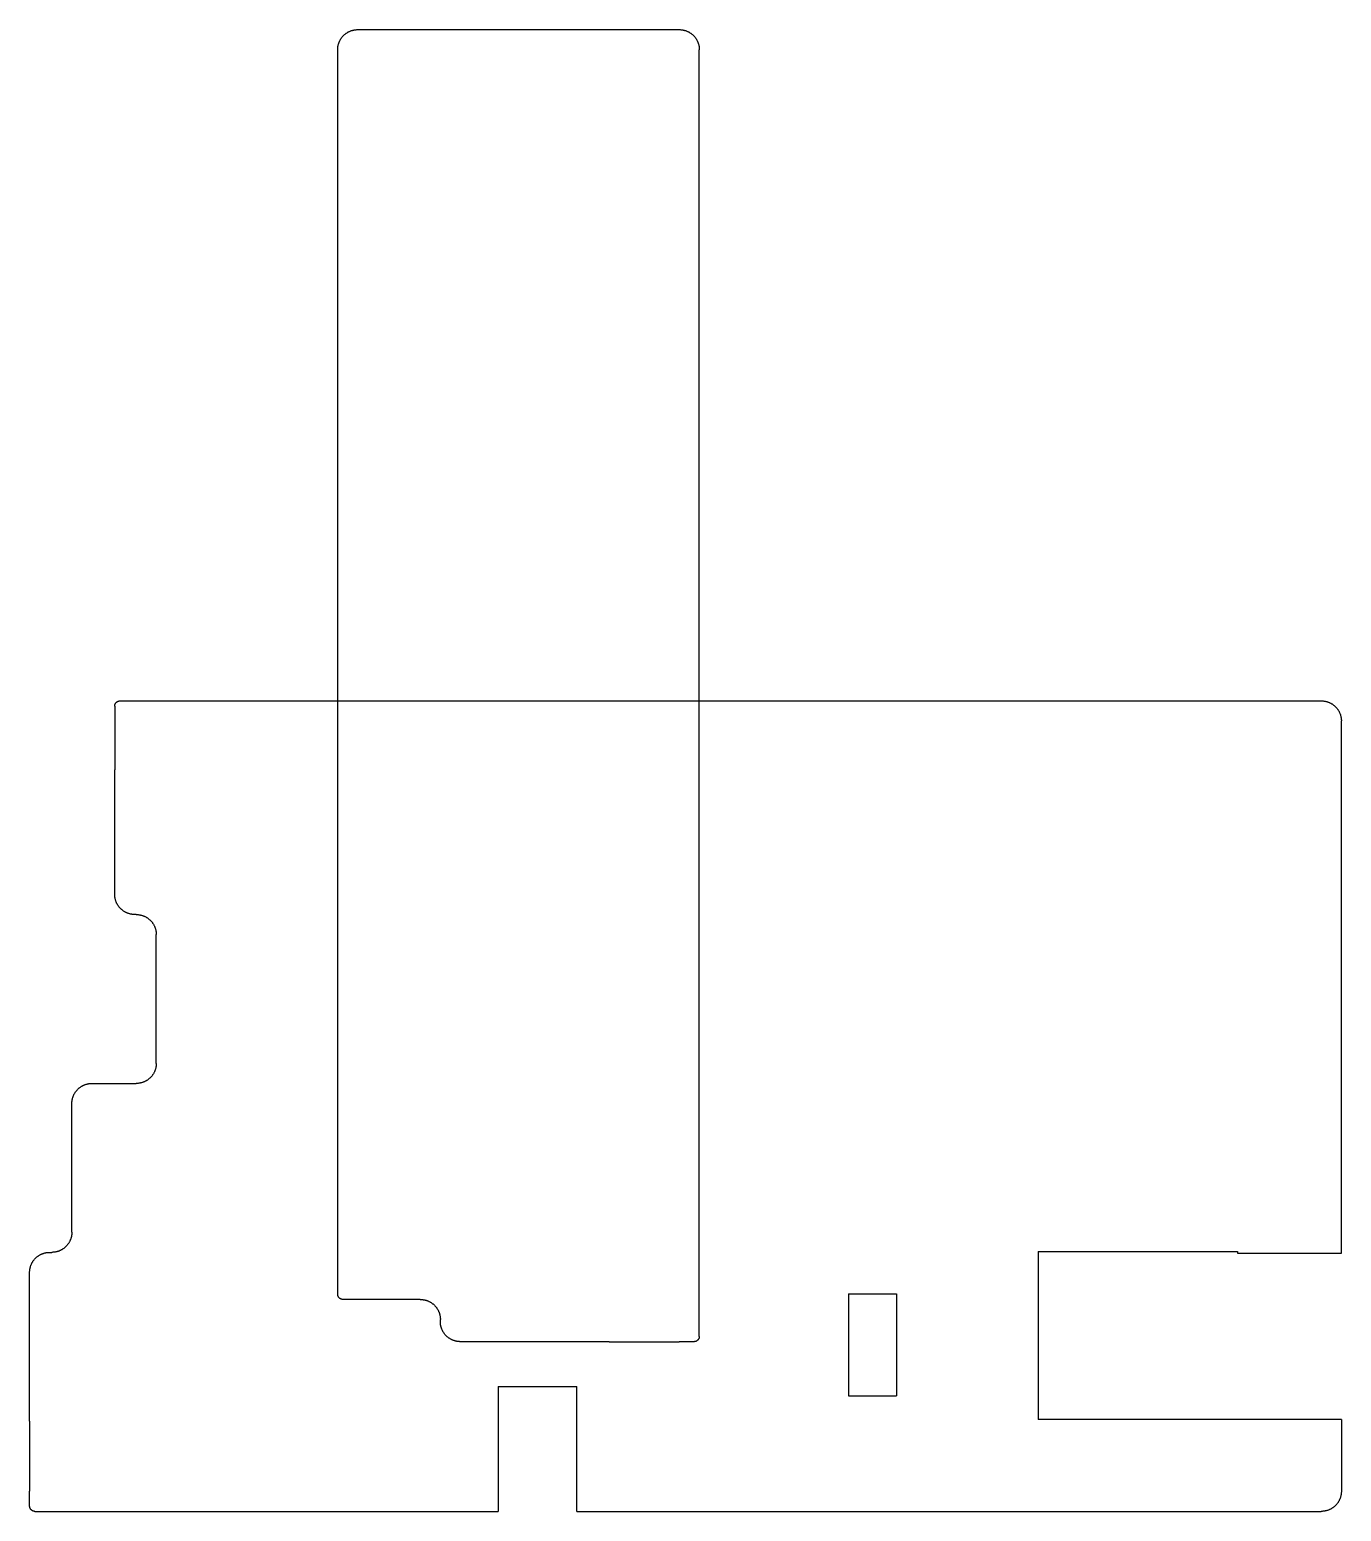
# Model space of a CAD drawing. Extents: x 16336 to 140321, y 18234 to 84023.
# Drawn here: x 82066 to 140321, y 18234 to 84023 of the extents above; entities that cross this region are included whole.
import ezdxf

# ---------------------------------------------------------------- set-up
doc = ezdxf.new("R2010")
doc.units = 0

msp = doc.modelspace()

# ---------------------------------------------------------------- linework, layer by layer
at = {"layer": 'Layer 1'}
for p, q in [((95841.9524, 83533.202177), (95851.947808, 83552.492507)), ((95851.947808, 83552.492507), (95862.417095, 83571.543819)), ((95862.417095, 83571.543819), (95873.356482, 83590.346992)), ((95873.356482, 83590.346992), (95884.762193, 83608.892909)), ((95884.762193, 83608.892909), (95896.630452, 83627.17245)), ((95896.630452, 83627.17245), (95908.95748, 83645.176498)), ((95908.95748, 83645.176498), (95921.739502, 83662.895933)), ((95921.739502, 83662.895933), (95934.972739, 83680.321636)), ((95934.972739, 83680.321636), (95948.653415, 83697.44449)), ((95948.653415, 83697.44449), (95962.777752, 83714.255376)), ((95962.777752, 83714.255376), (95977.341975, 83730.745174)), ((95977.341975, 83730.745174), (95992.342304, 83746.904767)), ((95992.342304, 83746.904767), (96007.774965, 83762.725035)), ((96007.774965, 83762.725035), (96023.595233, 83778.157696)), ((96023.595233, 83778.157696), (96039.754826, 83793.158025)), ((96039.754826, 83793.158025), (96056.244624, 83807.722248)), ((96056.244624, 83807.722248), (96073.05551, 83821.846585)), ((96073.05551, 83821.846585), (96090.178364, 83835.527261)), ((96090.178364, 83835.527261), (96107.604067, 83848.760498)), ((96107.604067, 83848.760498), (96125.323502, 83861.54252)), ((96125.323502, 83861.54252), (96143.32755, 83873.869548)), ((96143.32755, 83873.869548), (96161.607091, 83885.737807)), ((96161.607091, 83885.737807), (96180.153008, 83897.143518)), ((96180.153008, 83897.143518), (96198.956181, 83908.082905)), ((96198.956181, 83908.082905), (96218.007493, 83918.552192)), ((96218.007493, 83918.552192), (96237.297823, 83928.5476)), ((96237.297823, 83928.5476), (96256.818055, 83938.065352)), ((96256.818055, 83938.065352), (96276.559068, 83947.101673)), ((96276.559068, 83947.101673), (96296.511745, 83955.652784)), ((96296.511745, 83955.652784), (96316.666967, 83963.714909)), ((96316.666967, 83963.714909), (96337.015615, 83971.28427)), ((96337.015615, 83971.28427), (96357.548571, 83978.35709)), ((96357.548571, 83978.35709), (96378.256715, 83984.929593)), ((96378.256715, 83984.929593), (96399.13093, 83990.998001)), ((96399.13093, 83990.998001), (96420.162096, 83996.558537)), ((96420.162096, 83996.558537), (96441.341095, 84001.607425)), ((96441.341095, 84001.607425), (96462.658809, 84006.140887)), ((96462.658809, 84006.140887), (96484.106119, 84010.155145)), ((96484.106119, 84010.155145), (96505.673905, 84013.646424)), ((96505.673905, 84013.646424), (96527.35305, 84016.610946)), ((96527.35305, 84016.610946), (96549.134435, 84019.044933)), ((96549.134435, 84019.044933), (96571.008941, 84020.944609)), ((96571.008941, 84020.944609), (96592.96745, 84022.306197)), ((96592.96745, 84022.306197), (96615.000842, 84023.12592)), ((96615.000842, 84023.12592), (96637.1, 84023.4)), ((96637.1, 84023.4), (110917.1, 84023.4)), ((110917, 84023.4), (110939.099158, 84023.12592)), ((110939.099158, 84023.12592), (110961.13255, 84022.306197)), ((110961.13255, 84022.306197), (110983.091059, 84020.944609)), ((110983.091059, 84020.944609), (111004.965565, 84019.044933)), ((111004.965565, 84019.044933), (111026.74695, 84016.610946)), ((111026.74695, 84016.610946), (111048.426095, 84013.646424)), ((111048.426095, 84013.646424), (111069.993881, 84010.155145)), ((111069.993881, 84010.155145), (111091.441191, 84006.140887)), ((111091.441191, 84006.140887), (111112.758905, 84001.607425)), ((111112.758905, 84001.607425), (111133.937904, 83996.558537)), ((111133.937904, 83996.558537), (111154.96907, 83990.998001)), ((111154.96907, 83990.998001), (111175.843285, 83984.929593)), ((111175.843285, 83984.929593), (111196.551429, 83978.35709)), ((111196.551429, 83978.35709), (111217.084385, 83971.28427)), ((111217.084385, 83971.28427), (111237.433033, 83963.714909)), ((111237.433033, 83963.714909), (111257.588255, 83955.652784)), ((111257.588255, 83955.652784), (111277.540932, 83947.101673)), ((111277.540932, 83947.101673), (111297.281945, 83938.065352)), ((111297.281945, 83938.065352), (111316.802177, 83928.5476)), ((111316.802177, 83928.5476), (111336.092507, 83918.552192)), ((111336.092507, 83918.552192), (111355.143819, 83908.082905)), ((111355.143819, 83908.082905), (111373.946992, 83897.143518)), ((111373.946992, 83897.143518), (111392.492909, 83885.737807)), ((111392.492909, 83885.737807), (111410.77245, 83873.869548)), ((111410.77245, 83873.869548), (111428.776498, 83861.54252)), ((111428.776498, 83861.54252), (111446.495933, 83848.760498)), ((111446.495933, 83848.760498), (111463.921636, 83835.527261)), ((111463.921636, 83835.527261), (111481.04449, 83821.846585)), ((111481.04449, 83821.846585), (111497.855376, 83807.722248)), ((111497.855376, 83807.722248), (111514.345174, 83793.158025)), ((111514.345174, 83793.158025), (111530.504767, 83778.157696)), ((111530.504767, 83778.157696), (111546.325035, 83762.725035)), ((111546.325035, 83762.725035), (111561.757696, 83746.904767)), ((111561.757696, 83746.904767), (111576.758025, 83730.745174)), ((111576.758025, 83730.745174), (111591.322248, 83714.255376)), ((111591.322248, 83714.255376), (111605.446585, 83697.44449)), ((111605.446585, 83697.44449), (111619.127261, 83680.321636)), ((111619.127261, 83680.321636), (111632.360498, 83662.895933)), ((111632.360498, 83662.895933), (111645.14252, 83645.176498)), ((111645.14252, 83645.176498), (111657.469548, 83627.17245)), ((111657.469548, 83627.17245), (111669.337807, 83608.892909)), ((111669.337807, 83608.892909), (111680.743518, 83590.346992)), ((111680.743518, 83590.346992), (111691.682905, 83571.543819)), ((111691.682905, 83571.543819), (111702.152192, 83552.492507)), ((111702.152192, 83552.492507), (111712.1476, 83533.202177)), ((95747.1, 83133.4), (95747.37408, 83155.499158)), ((95747.1, 27878.4), (95747.1, 83133.4)), ((95747.37408, 83155.499158), (95748.193803, 83177.53255)), ((95748.193803, 83177.53255), (95749.555391, 83199.491059)), ((95749.555391, 83199.491059), (95751.455067, 83221.365565)), ((95751.455067, 83221.365565), (95753.889054, 83243.14695)), ((95753.889054, 83243.14695), (95756.853576, 83264.826095)), ((95756.853576, 83264.826095), (95760.344855, 83286.393881)), ((95760.344855, 83286.393881), (95764.359113, 83307.841191)), ((95764.359113, 83307.841191), (95768.892575, 83329.158905)), ((95768.892575, 83329.158905), (95773.941463, 83350.337904)), ((95773.941463, 83350.337904), (95779.501999, 83371.36907)), ((95779.501999, 83371.36907), (95785.570407, 83392.243285)), ((95785.570407, 83392.243285), (95792.14291, 83412.951429)), ((95792.14291, 83412.951429), (95799.21573, 83433.484385)), ((95799.21573, 83433.484385), (95806.785091, 83453.833033)), ((95806.785091, 83453.833033), (95814.847216, 83473.988255)), ((95814.847216, 83473.988255), (95823.398327, 83493.940932)), ((95823.398327, 83493.940932), (95832.434648, 83513.681945)), ((95832.434648, 83513.681945), (95841.9524, 83533.202177)), ((111712.1476, 83533.202177), (111721.665352, 83513.681945)), ((111721.665352, 83513.681945), (111730.701673, 83493.940932)), ((111730.701673, 83493.940932), (111739.252784, 83473.988255)), ((111739.252784, 83473.988255), (111747.314909, 83453.833033)), ((111747.314909, 83453.833033), (111754.88427, 83433.484385)), ((111754.88427, 83433.484385), (111761.95709, 83412.951429)), ((111761.95709, 83412.951429), (111768.529593, 83392.243285)), ((111768.529593, 83392.243285), (111774.598001, 83371.36907)), ((111774.598001, 83371.36907), (111780.158537, 83350.337904)), ((111780.158537, 83350.337904), (111785.207425, 83329.158905)), ((111785.207425, 83329.158905), (111789.740887, 83307.841191)), ((111789.740887, 83307.841191), (111793.755145, 83286.393881)), ((111793.755145, 83286.393881), (111797.246424, 83264.826095)), ((111797.246424, 83264.826095), (111800.210946, 83243.14695)), ((111800.210946, 83243.14695), (111802.644933, 83221.365565)), ((111802.644933, 83221.365565), (111804.544609, 83199.491059)), ((111804.544609, 83199.491059), (111805.906197, 83177.53255)), ((111805.906197, 83177.53255), (111806.72592, 83155.499158)), ((111806.72592, 83155.499158), (111807, 83133.4)), ((111807, 26003.4), (111807, 83133.4)), ((85846.2, 53984.4), (85846.488813, 53996.052977)), ((85846.2, 53984.4), (85846.2, 51159.4)), ((85846.488813, 53996.052977), (85847.349933, 54007.626863)), ((85847.349933, 54007.626863), (85848.775382, 54019.102396)), ((85848.775382, 54019.102396), (85850.757182, 54030.460314)), ((85850.757182, 54030.460314), (85853.287352, 54041.681357)), ((85853.287352, 54041.681357), (85856.357916, 54052.746261)), ((85856.357916, 54052.746261), (85859.960895, 54063.635765)), ((85859.960895, 54063.635765), (85864.08831, 54074.330607)), ((85864.08831, 54074.330607), (85868.732182, 54084.811525)), ((85868.732182, 54084.811525), (85873.884534, 54095.059258)), ((85873.884534, 54095.059258), (85879.537386, 54105.054543)), ((85879.537386, 54105.054543), (85885.68276, 54114.778119)), ((85885.68276, 54114.778119), (85892.312677, 54124.210724)), ((85892.312677, 54124.210724), (85899.41916, 54133.333096)), ((85899.41916, 54133.333096), (85906.994229, 54142.125973)), ((85906.994229, 54142.125973), (85915.029906, 54150.570094)), ((85915.029906, 54150.570094), (85923.474027, 54158.605771)), ((85923.474027, 54158.605771), (85932.266904, 54166.18084)), ((85932.266904, 54166.18084), (85941.389276, 54173.287323)), ((85941.389276, 54173.287323), (85950.821881, 54179.91724)), ((85950.821881, 54179.91724), (85960.545457, 54186.062614)), ((85960.545457, 54186.062614), (85970.540742, 54191.715466)), ((85970.540742, 54191.715466), (85980.788475, 54196.867818)), ((85980.788475, 54196.867818), (85991.269393, 54201.51169)), ((85991.269393, 54201.51169), (86001.964235, 54205.639105)), ((86001.964235, 54205.639105), (86012.853739, 54209.242084)), ((86012.853739, 54209.242084), (86023.918643, 54212.312648)), ((86023.918643, 54212.312648), (86035.139686, 54214.842818)), ((86035.139686, 54214.842818), (86046.497604, 54216.824618)), ((86046.497604, 54216.824618), (86057.973137, 54218.250067)), ((86057.973137, 54218.250067), (86069.547023, 54219.111187)), ((86069.547023, 54219.111187), (86081.2, 54219.4)), ((86081.2, 54219.4), (139431, 54219.4)), ((139431, 54219.4), (139453.099158, 54219.12592)), ((139453.099158, 54219.12592), (139475.13255, 54218.306197)), ((139475.13255, 54218.306197), (139497.091059, 54216.944609)), ((139497.091059, 54216.944609), (139518.965565, 54215.044933)), ((139518.965565, 54215.044933), (139540.74695, 54212.610946)), ((139540.74695, 54212.610946), (139562.426095, 54209.646424)), ((139562.426095, 54209.646424), (139583.993881, 54206.155145)), ((139583.993881, 54206.155145), (139605.441191, 54202.140887)), ((139605.441191, 54202.140887), (139626.758905, 54197.607425)), ((139626.758905, 54197.607425), (139647.937904, 54192.558537)), ((139647.937904, 54192.558537), (139668.96907, 54186.998001)), ((139668.96907, 54186.998001), (139689.843285, 54180.929593)), ((139689.843285, 54180.929593), (139710.551429, 54174.35709)), ((139710.551429, 54174.35709), (139731.084385, 54167.28427)), ((139731.084385, 54167.28427), (139751.433033, 54159.714909)), ((139751.433033, 54159.714909), (139771.588255, 54151.652784)), ((139771.588255, 54151.652784), (139791.540932, 54143.101673)), ((139791.540932, 54143.101673), (139811.281945, 54134.065352)), ((139811.281945, 54134.065352), (139830.802177, 54124.5476)), ((139830.802177, 54124.5476), (139850.092507, 54114.552192)), ((139850.092507, 54114.552192), (139869.143819, 54104.082905)), ((139869.143819, 54104.082905), (139887.946992, 54093.143518)), ((139887.946992, 54093.143518), (139906.492909, 54081.737807)), ((139906.492909, 54081.737807), (139924.77245, 54069.869548)), ((139924.77245, 54069.869548), (139942.776498, 54057.54252)), ((139942.776498, 54057.54252), (139960.495933, 54044.760498)), ((139960.495933, 54044.760498), (139977.921636, 54031.527261)), ((139977.921636, 54031.527261), (139995.04449, 54017.846585)), ((139995.04449, 54017.846585), (140011.855376, 54003.722248)), ((140011.855376, 54003.722248), (140028.345174, 53989.158025)), ((140028.345174, 53989.158025), (140044.504767, 53974.157696)), ((140044.504767, 53974.157696), (140060.325035, 53958.725035)), ((140060.325035, 53958.725035), (140075.757696, 53942.904767)), ((140075.757696, 53942.904767), (140090.758025, 53926.745174)), ((140090.758025, 53926.745174), (140105.322248, 53910.255376)), ((140105.322248, 53910.255376), (140119.446585, 53893.44449)), ((140119.446585, 53893.44449), (140133.127261, 53876.321636)), ((140133.127261, 53876.321636), (140146.360498, 53858.895933)), ((140146.360498, 53858.895933), (140159.14252, 53841.176498)), ((140159.14252, 53841.176498), (140171.469548, 53823.17245)), ((140171.469548, 53823.17245), (140183.337807, 53804.892909)), ((140183.337807, 53804.892909), (140194.743518, 53786.346992)), ((140194.743518, 53786.346992), (140205.682905, 53767.543819)), ((140205.682905, 53767.543819), (140216.152192, 53748.492507)), ((140216.152192, 53748.492507), (140226.1476, 53729.202177)), ((140226.1476, 53729.202177), (140235.665352, 53709.681945)), ((140235.665352, 53709.681945), (140244.701673, 53689.940932)), ((140244.701673, 53689.940932), (140253.252784, 53669.988255)), ((140253.252784, 53669.988255), (140261.314909, 53649.833033)), ((140261.314909, 53649.833033), (140268.88427, 53629.484385)), ((140268.88427, 53629.484385), (140275.95709, 53608.951429)), ((140275.95709, 53608.951429), (140282.529593, 53588.243285)), ((140282.529593, 53588.243285), (140288.598001, 53567.36907)), ((140288.598001, 53567.36907), (140294.158537, 53546.337904)), ((140294.158537, 53546.337904), (140299.207425, 53525.158905)), ((140299.207425, 53525.158905), (140303.740887, 53503.841191)), ((140303.740887, 53503.841191), (140307.755145, 53482.393881)), ((140307.755145, 53482.393881), (140311.246424, 53460.826095)), ((140311.246424, 53460.826095), (140314.210946, 53439.14695)), ((140314.210946, 53439.14695), (140316.644933, 53417.365565)), ((140316.644933, 53417.365565), (140318.544609, 53395.491059)), ((140318.544609, 53395.491059), (140319.906197, 53373.53255)), ((140319.906197, 53373.53255), (140320.72592, 53351.499158)), ((140320.72592, 53351.499158), (140321, 53329.4)), ((140321, 29694.4), (140321, 53329.4)), ((85846.2, 45624.4), (85846.2, 51159.4)), ((85846.47408, 45602.300842), (85846.2, 45624.4)), ((85847.293803, 45580.26745), (85846.47408, 45602.300842)), ((85848.655391, 45558.308941), (85847.293803, 45580.26745)), ((85850.555067, 45536.434435), (85848.655391, 45558.308941)), ((85852.989054, 45514.65305), (85850.555067, 45536.434435)), ((85855.953576, 45492.973905), (85852.989054, 45514.65305)), ((85859.444855, 45471.406119), (85855.953576, 45492.973905)), ((85863.459113, 45449.958809), (85859.444855, 45471.406119)), ((85867.992575, 45428.641095), (85863.459113, 45449.958809)), ((85873.041463, 45407.462096), (85867.992575, 45428.641095)), ((85878.601999, 45386.43093), (85873.041463, 45407.462096)), ((85884.670407, 45365.556715), (85878.601999, 45386.43093)), ((85891.24291, 45344.848571), (85884.670407, 45365.556715)), ((85898.31573, 45324.315615), (85891.24291, 45344.848571)), ((85905.885091, 45303.966967), (85898.31573, 45324.315615)), ((85913.947216, 45283.811745), (85905.885091, 45303.966967)), ((85922.498327, 45263.859068), (85913.947216, 45283.811745)), ((85931.534648, 45244.118055), (85922.498327, 45263.859068)), ((85941.0524, 45224.597823), (85931.534648, 45244.118055)), ((85951.047808, 45205.307493), (85941.0524, 45224.597823)), ((85961.517095, 45186.256181), (85951.047808, 45205.307493)), ((85972.456482, 45167.453008), (85961.517095, 45186.256181)), ((85983.862193, 45148.907091), (85972.456482, 45167.453008)), ((85995.730452, 45130.62755), (85983.862193, 45148.907091)), ((86008.05748, 45112.623502), (85995.730452, 45130.62755)), ((86020.839502, 45094.904067), (86008.05748, 45112.623502)), ((86034.072739, 45077.478364), (86020.839502, 45094.904067)), ((86047.753415, 45060.35551), (86034.072739, 45077.478364)), ((86061.877752, 45043.544624), (86047.753415, 45060.35551)), ((86076.441975, 45027.054826), (86061.877752, 45043.544624)), ((86091.442304, 45010.895233), (86076.441975, 45027.054826)), ((86106.874965, 44995.074965), (86091.442304, 45010.895233)), ((86122.695233, 44979.642304), (86106.874965, 44995.074965)), ((86138.854826, 44964.641975), (86122.695233, 44979.642304)), ((86155.344624, 44950.077752), (86138.854826, 44964.641975)), ((86172.15551, 44935.953415), (86155.344624, 44950.077752)), ((86189.278364, 44922.272739), (86172.15551, 44935.953415)), ((86206.704067, 44909.039502), (86189.278364, 44922.272739)), ((86224.423502, 44896.25748), (86206.704067, 44909.039502)), ((86242.42755, 44883.930452), (86224.423502, 44896.25748)), ((86260.707091, 44872.062193), (86242.42755, 44883.930452)), ((86279.253008, 44860.656482), (86260.707091, 44872.062193)), ((86298.056181, 44849.717095), (86279.253008, 44860.656482)), ((86317.107493, 44839.247808), (86298.056181, 44849.717095)), ((86336.397823, 44829.2524), (86317.107493, 44839.247808)), ((86355.918055, 44819.734648), (86336.397823, 44829.2524)), ((86375.659068, 44810.698327), (86355.918055, 44819.734648)), ((86395.611745, 44802.147216), (86375.659068, 44810.698327)), ((86415.766967, 44794.085091), (86395.611745, 44802.147216)), ((86436.115615, 44786.51573), (86415.766967, 44794.085091)), ((86456.648571, 44779.44291), (86436.115615, 44786.51573)), ((86477.356715, 44772.870407), (86456.648571, 44779.44291)), ((86498.23093, 44766.801999), (86477.356715, 44772.870407)), ((86519.262096, 44761.241463), (86498.23093, 44766.801999)), ((86540.441095, 44756.192575), (86519.262096, 44761.241463)), ((86561.758809, 44751.659113), (86540.441095, 44756.192575)), ((86583.206119, 44747.644855), (86561.758809, 44751.659113)), ((86604.773905, 44744.153576), (86583.206119, 44747.644855)), ((86626.45305, 44741.189054), (86604.773905, 44744.153576)), ((86648.234435, 44738.755067), (86626.45305, 44741.189054)), ((86670.108941, 44736.855391), (86648.234435, 44738.755067)), ((86692.06745, 44735.493803), (86670.108941, 44736.855391)), ((86714.100842, 44734.67408), (86692.06745, 44735.493803)), ((86736.2, 44734.4), (86714.100842, 44734.67408)), ((86801.2, 44734.4), (86736.2, 44734.4)), ((86801.2, 44734.4), (86823.299158, 44734.12592)), ((86823.299158, 44734.12592), (86845.33255, 44733.306197)), ((86845.33255, 44733.306197), (86867.291059, 44731.944609)), ((86867.291059, 44731.944609), (86889.165565, 44730.044933)), ((86889.165565, 44730.044933), (86910.94695, 44727.610946)), ((86910.94695, 44727.610946), (86932.626095, 44724.646424)), ((86932.626095, 44724.646424), (86954.193881, 44721.155145)), ((86954.193881, 44721.155145), (86975.641191, 44717.140887)), ((86975.641191, 44717.140887), (86996.958905, 44712.607425)), ((86996.958905, 44712.607425), (87018.137904, 44707.558537)), ((87018.137904, 44707.558537), (87039.16907, 44701.998001)), ((87039.16907, 44701.998001), (87060.043285, 44695.929593)), ((87060.043285, 44695.929593), (87080.751429, 44689.35709)), ((87080.751429, 44689.35709), (87101.284385, 44682.28427)), ((87101.284385, 44682.28427), (87121.633033, 44674.714909)), ((87121.633033, 44674.714909), (87141.788255, 44666.652784)), ((87141.788255, 44666.652784), (87161.740932, 44658.101673)), ((87161.740932, 44658.101673), (87181.481945, 44649.065352)), ((87181.481945, 44649.065352), (87201.002177, 44639.5476)), ((87201.002177, 44639.5476), (87220.292507, 44629.552192)), ((87220.292507, 44629.552192), (87239.343819, 44619.082905)), ((87239.343819, 44619.082905), (87258.146992, 44608.143518)), ((87258.146992, 44608.143518), (87276.692909, 44596.737807)), ((87276.692909, 44596.737807), (87294.97245, 44584.869548)), ((87294.97245, 44584.869548), (87312.976498, 44572.54252)), ((87312.976498, 44572.54252), (87330.695933, 44559.760498)), ((87330.695933, 44559.760498), (87348.121636, 44546.527261)), ((87348.121636, 44546.527261), (87365.24449, 44532.846585)), ((87365.24449, 44532.846585), (87382.055376, 44518.722248)), ((87382.055376, 44518.722248), (87398.545174, 44504.158025)), ((87398.545174, 44504.158025), (87414.704767, 44489.157696)), ((87414.704767, 44489.157696), (87430.525035, 44473.725035)), ((87430.525035, 44473.725035), (87445.957696, 44457.904767)), ((87445.957696, 44457.904767), (87460.958025, 44441.745174)), ((87460.958025, 44441.745174), (87475.522248, 44425.255376)), ((87475.522248, 44425.255376), (87489.646585, 44408.44449)), ((87489.646585, 44408.44449), (87503.327261, 44391.321636)), ((87503.327261, 44391.321636), (87516.560498, 44373.895933)), ((87516.560498, 44373.895933), (87529.34252, 44356.176498)), ((87529.34252, 44356.176498), (87541.669548, 44338.17245)), ((87541.669548, 44338.17245), (87553.537807, 44319.892909)), ((87553.537807, 44319.892909), (87564.943518, 44301.346992)), ((87564.943518, 44301.346992), (87575.882905, 44282.543819)), ((87575.882905, 44282.543819), (87586.352192, 44263.492507)), ((87586.352192, 44263.492507), (87596.3476, 44244.202177)), ((87596.3476, 44244.202177), (87605.865352, 44224.681945)), ((87605.865352, 44224.681945), (87614.901673, 44204.940932)), ((87614.901673, 44204.940932), (87623.452784, 44184.988255)), ((87623.452784, 44184.988255), (87631.514909, 44164.833033)), ((87631.514909, 44164.833033), (87639.08427, 44144.484385)), ((87639.08427, 44144.484385), (87646.15709, 44123.951429)), ((87646.15709, 44123.951429), (87652.729593, 44103.243285)), ((87652.729593, 44103.243285), (87658.798001, 44082.36907)), ((87658.798001, 44082.36907), (87664.358537, 44061.337904)), ((87664.358537, 44061.337904), (87669.407425, 44040.158905)), ((87669.407425, 44040.158905), (87673.940887, 44018.841191)), ((87673.940887, 44018.841191), (87677.955145, 43997.393881)), ((87677.955145, 43997.393881), (87681.446424, 43975.826095)), ((87681.446424, 43975.826095), (87684.410946, 43954.14695)), ((87684.410946, 43954.14695), (87686.844933, 43932.365565)), ((87686.844933, 43932.365565), (87688.744609, 43910.491059)), ((87688.744609, 43910.491059), (87690.106197, 43888.53255)), ((87690.106197, 43888.53255), (87690.92592, 43866.499158)), ((87690.92592, 43866.499158), (87691.2, 43844.4)), ((87691.2, 38124.4), (87691.2, 43844.4)), ((87445.957696, 37510.895233), (87430.525035, 37495.074965)), ((87460.958025, 37527.054826), (87445.957696, 37510.895233)), ((87475.522248, 37543.544624), (87460.958025, 37527.054826)), ((87489.646585, 37560.35551), (87475.522248, 37543.544624)), ((87503.327261, 37577.478364), (87489.646585, 37560.35551)), ((87516.560498, 37594.904067), (87503.327261, 37577.478364)), ((87529.34252, 37612.623502), (87516.560498, 37594.904067)), ((87541.669548, 37630.62755), (87529.34252, 37612.623502)), ((87553.537807, 37648.907091), (87541.669548, 37630.62755)), ((87564.943518, 37667.453008), (87553.537807, 37648.907091)), ((87575.882905, 37686.256181), (87564.943518, 37667.453008)), ((87586.352192, 37705.307493), (87575.882905, 37686.256181)), ((87596.3476, 37724.597823), (87586.352192, 37705.307493)), ((87605.865352, 37744.118055), (87596.3476, 37724.597823)), ((87614.901673, 37763.859068), (87605.865352, 37744.118055)), ((87623.452784, 37783.811745), (87614.901673, 37763.859068)), ((87631.514909, 37803.966967), (87623.452784, 37783.811745)), ((87639.08427, 37824.315615), (87631.514909, 37803.966967)), ((87646.15709, 37844.848571), (87639.08427, 37824.315615)), ((87652.729593, 37865.556715), (87646.15709, 37844.848571)), ((87658.798001, 37886.43093), (87652.729593, 37865.556715)), ((87664.358537, 37907.462096), (87658.798001, 37886.43093)), ((87669.407425, 37928.641095), (87664.358537, 37907.462096)), ((87673.940887, 37949.958809), (87669.407425, 37928.641095)), ((87677.955145, 37971.406119), (87673.940887, 37949.958809)), ((87681.446424, 37992.973905), (87677.955145, 37971.406119)), ((87684.410946, 38014.65305), (87681.446424, 37992.973905)), ((87686.844933, 38036.434435), (87684.410946, 38014.65305)), ((87688.744609, 38058.308941), (87686.844933, 38036.434435)), ((87690.106197, 38080.26745), (87688.744609, 38058.308941)), ((87690.92592, 38102.300842), (87690.106197, 38080.26745)), ((87691.2, 38124.4), (87690.92592, 38102.300842)), ((84090.730452, 36838.17245), (84103.05748, 36856.176498)), ((84103.05748, 36856.176498), (84115.839502, 36873.895933)), ((84115.839502, 36873.895933), (84129.072739, 36891.321636)), ((84129.072739, 36891.321636), (84142.753415, 36908.44449)), ((84142.753415, 36908.44449), (84156.877752, 36925.255376)), ((84156.877752, 36925.255376), (84171.441975, 36941.745174)), ((84171.441975, 36941.745174), (84186.442304, 36957.904767)), ((84186.442304, 36957.904767), (84201.874965, 36973.725035)), ((84201.874965, 36973.725035), (84217.695233, 36989.157696)), ((84217.695233, 36989.157696), (84233.854826, 37004.158025)), ((84233.854826, 37004.158025), (84250.344624, 37018.722248)), ((84250.344624, 37018.722248), (84267.15551, 37032.846585)), ((84267.15551, 37032.846585), (84284.278364, 37046.527261)), ((84284.278364, 37046.527261), (84301.704067, 37059.760498)), ((84301.704067, 37059.760498), (84319.423502, 37072.54252)), ((84319.423502, 37072.54252), (84337.42755, 37084.869548)), ((84337.42755, 37084.869548), (84355.707091, 37096.737807)), ((84355.707091, 37096.737807), (84374.253008, 37108.143518)), ((84374.253008, 37108.143518), (84393.056181, 37119.082905)), ((84393.056181, 37119.082905), (84412.107493, 37129.552192)), ((84412.107493, 37129.552192), (84431.397823, 37139.5476)), ((84431.397823, 37139.5476), (84450.918055, 37149.065352)), ((84450.918055, 37149.065352), (84470.659068, 37158.101673)), ((84470.659068, 37158.101673), (84490.611745, 37166.652784)), ((84490.611745, 37166.652784), (84510.766967, 37174.714909)), ((84510.766967, 37174.714909), (84531.115615, 37182.28427)), ((84531.115615, 37182.28427), (84551.648571, 37189.35709)), ((84551.648571, 37189.35709), (84572.356715, 37195.929593)), ((84572.356715, 37195.929593), (84593.23093, 37201.998001)), ((84593.23093, 37201.998001), (84614.262096, 37207.558537)), ((84614.262096, 37207.558537), (84635.441095, 37212.607425)), ((84635.441095, 37212.607425), (84656.758809, 37217.140887)), ((84656.758809, 37217.140887), (84678.206119, 37221.155145)), ((84678.206119, 37221.155145), (84699.773905, 37224.646424)), ((84699.773905, 37224.646424), (84721.45305, 37227.610946)), ((84721.45305, 37227.610946), (84743.234435, 37230.044933)), ((84743.234435, 37230.044933), (84765.108941, 37231.944609)), ((84765.108941, 37231.944609), (84787.06745, 37233.306197)), ((84787.06745, 37233.306197), (84809.100842, 37234.12592)), ((84809.100842, 37234.12592), (84831.2, 37234.4)), ((84831.2, 37234.4), (86801.2, 37234.4)), ((86823.299158, 37234.67408), (86801.2, 37234.4)), ((86845.33255, 37235.493803), (86823.299158, 37234.67408)), ((86867.291059, 37236.855391), (86845.33255, 37235.493803)), ((86889.165565, 37238.755067), (86867.291059, 37236.855391)), ((86910.94695, 37241.189054), (86889.165565, 37238.755067)), ((86932.626095, 37244.153576), (86910.94695, 37241.189054)), ((86954.193881, 37247.644855), (86932.626095, 37244.153576)), ((86975.641191, 37251.659113), (86954.193881, 37247.644855)), ((86996.958905, 37256.192575), (86975.641191, 37251.659113)), ((87018.137904, 37261.241463), (86996.958905, 37256.192575)), ((87039.16907, 37266.801999), (87018.137904, 37261.241463)), ((87060.043285, 37272.870407), (87039.16907, 37266.801999)), ((87080.751429, 37279.44291), (87060.043285, 37272.870407)), ((87101.284385, 37286.51573), (87080.751429, 37279.44291)), ((87121.633033, 37294.085091), (87101.284385, 37286.51573)), ((87141.788255, 37302.147216), (87121.633033, 37294.085091)), ((87161.740932, 37310.698327), (87141.788255, 37302.147216)), ((87181.481945, 37319.734648), (87161.740932, 37310.698327)), ((87201.002177, 37329.2524), (87181.481945, 37319.734648)), ((87220.292507, 37339.247808), (87201.002177, 37329.2524)), ((87239.343819, 37349.717095), (87220.292507, 37339.247808)), ((87258.146992, 37360.656482), (87239.343819, 37349.717095)), ((87276.692909, 37372.062193), (87258.146992, 37360.656482)), ((87294.97245, 37383.930452), (87276.692909, 37372.062193)), ((87312.976498, 37396.25748), (87294.97245, 37383.930452)), ((87330.695933, 37409.039502), (87312.976498, 37396.25748)), ((87348.121636, 37422.272739), (87330.695933, 37409.039502)), ((87365.24449, 37435.953415), (87348.121636, 37422.272739)), ((87382.055376, 37450.077752), (87365.24449, 37435.953415)), ((87398.545174, 37464.641975), (87382.055376, 37450.077752)), ((87414.704767, 37479.642304), (87398.545174, 37464.641975)), ((87430.525035, 37495.074965), (87414.704767, 37479.642304)), ((83941.2, 36344.4), (83941.47408, 36366.499158)), ((83941.2, 30624.4), (83941.2, 36344.4)), ((83941.47408, 36366.499158), (83942.293803, 36388.53255)), ((83942.293803, 36388.53255), (83943.655391, 36410.491059)), ((83943.655391, 36410.491059), (83945.555067, 36432.365565)), ((83945.555067, 36432.365565), (83947.989054, 36454.14695)), ((83947.989054, 36454.14695), (83950.953576, 36475.826095)), ((83950.953576, 36475.826095), (83954.444855, 36497.393881)), ((83954.444855, 36497.393881), (83958.459113, 36518.841191)), ((83958.459113, 36518.841191), (83962.992575, 36540.158905)), ((83962.992575, 36540.158905), (83968.041463, 36561.337904)), ((83968.041463, 36561.337904), (83973.601999, 36582.36907)), ((83973.601999, 36582.36907), (83979.670407, 36603.243285)), ((83979.670407, 36603.243285), (83986.24291, 36623.951429)), ((83986.24291, 36623.951429), (83993.31573, 36644.484385)), ((83993.31573, 36644.484385), (84000.885091, 36664.833033)), ((84000.885091, 36664.833033), (84008.947216, 36684.988255)), ((84008.947216, 36684.988255), (84017.498327, 36704.940932)), ((84017.498327, 36704.940932), (84026.534648, 36724.681945)), ((84026.534648, 36724.681945), (84036.0524, 36744.202177)), ((84036.0524, 36744.202177), (84046.047808, 36763.492507)), ((84046.047808, 36763.492507), (84056.517095, 36782.543819)), ((84056.517095, 36782.543819), (84067.456482, 36801.346992)), ((84067.456482, 36801.346992), (84078.862193, 36819.892909)), ((84078.862193, 36819.892909), (84090.730452, 36838.17245)), ((83864.901673, 30263.859068), (83855.865352, 30244.118055)), ((83873.452784, 30283.811745), (83864.901673, 30263.859068)), ((83881.514909, 30303.966967), (83873.452784, 30283.811745)), ((83889.08427, 30324.315615), (83881.514909, 30303.966967)), ((83896.15709, 30344.848571), (83889.08427, 30324.315615)), ((83902.729593, 30365.556715), (83896.15709, 30344.848571)), ((83908.798001, 30386.43093), (83902.729593, 30365.556715)), ((83914.358537, 30407.462096), (83908.798001, 30386.43093)), ((83919.407425, 30428.641095), (83914.358537, 30407.462096)), ((83923.940887, 30449.958809), (83919.407425, 30428.641095)), ((83927.955145, 30471.406119), (83923.940887, 30449.958809)), ((83931.446424, 30492.973905), (83927.955145, 30471.406119)), ((83934.410946, 30514.65305), (83931.446424, 30492.973905)), ((83936.844933, 30536.434435), (83934.410946, 30514.65305)), ((83938.744609, 30558.308941), (83936.844933, 30536.434435)), ((83940.106197, 30580.26745), (83938.744609, 30558.308941)), ((83940.92592, 30602.300842), (83940.106197, 30580.26745)), ((83941.2, 30624.4), (83940.92592, 30602.300842)), ((82480.707091, 29596.737807), (82499.253008, 29608.143518)), ((82499.253008, 29608.143518), (82518.056181, 29619.082905)), ((82518.056181, 29619.082905), (82537.107493, 29629.552192)), ((82537.107493, 29629.552192), (82556.397823, 29639.5476)), ((82556.397823, 29639.5476), (82575.918055, 29649.065352)), ((82575.918055, 29649.065352), (82595.659068, 29658.101673)), ((82595.659068, 29658.101673), (82615.611745, 29666.652784)), ((82615.611745, 29666.652784), (82635.766967, 29674.714909)), ((82635.766967, 29674.714909), (82656.115615, 29682.28427)), ((82656.115615, 29682.28427), (82676.648571, 29689.35709)), ((82676.648571, 29689.35709), (82697.356715, 29695.929593)), ((82697.356715, 29695.929593), (82718.23093, 29701.998001)), ((82718.23093, 29701.998001), (82739.262096, 29707.558537)), ((82739.262096, 29707.558537), (82760.441095, 29712.607425)), ((82760.441095, 29712.607425), (82781.758809, 29717.140887)), ((82781.758809, 29717.140887), (82803.206119, 29721.155145)), ((82803.206119, 29721.155145), (82824.773905, 29724.646424)), ((82824.773905, 29724.646424), (82846.45305, 29727.610946)), ((82846.45305, 29727.610946), (82868.234435, 29730.044933)), ((82868.234435, 29730.044933), (82890.108941, 29731.944609)), ((82890.108941, 29731.944609), (82912.06745, 29733.306197)), ((82912.06745, 29733.306197), (82934.100842, 29734.12592)), ((82934.100842, 29734.12592), (82956.2, 29734.4)), ((82956.2, 29734.4), (83051.2, 29734.4)), ((83073.299158, 29734.67408), (83051.2, 29734.4)), ((83095.33255, 29735.493803), (83073.299158, 29734.67408)), ((83117.291059, 29736.855391), (83095.33255, 29735.493803)), ((83139.165565, 29738.755067), (83117.291059, 29736.855391)), ((83160.94695, 29741.189054), (83139.165565, 29738.755067)), ((83182.626095, 29744.153576), (83160.94695, 29741.189054)), ((83204.193881, 29747.644855), (83182.626095, 29744.153576)), ((83225.641191, 29751.659113), (83204.193881, 29747.644855)), ((83246.958905, 29756.192575), (83225.641191, 29751.659113)), ((83268.137904, 29761.241463), (83246.958905, 29756.192575)), ((83289.16907, 29766.801999), (83268.137904, 29761.241463)), ((83310.043285, 29772.870407), (83289.16907, 29766.801999)), ((83330.751429, 29779.44291), (83310.043285, 29772.870407)), ((83351.284385, 29786.51573), (83330.751429, 29779.44291)), ((83371.633033, 29794.085091), (83351.284385, 29786.51573)), ((83391.788255, 29802.147216), (83371.633033, 29794.085091)), ((83411.740932, 29810.698327), (83391.788255, 29802.147216)), ((83431.481945, 29819.734648), (83411.740932, 29810.698327)), ((83451.002177, 29829.2524), (83431.481945, 29819.734648)), ((83470.292507, 29839.247808), (83451.002177, 29829.2524)), ((83489.343819, 29849.717095), (83470.292507, 29839.247808)), ((83508.146992, 29860.656482), (83489.343819, 29849.717095)), ((83526.692909, 29872.062193), (83508.146992, 29860.656482)), ((83544.97245, 29883.930452), (83526.692909, 29872.062193)), ((83562.976498, 29896.25748), (83544.97245, 29883.930452)), ((83580.695933, 29909.039502), (83562.976498, 29896.25748)), ((83598.121636, 29922.272739), (83580.695933, 29909.039502)), ((83615.24449, 29935.953415), (83598.121636, 29922.272739)), ((83632.055376, 29950.077752), (83615.24449, 29935.953415)), ((83648.545174, 29964.641975), (83632.055376, 29950.077752)), ((83664.704767, 29979.642304), (83648.545174, 29964.641975)), ((83680.525035, 29995.074965), (83664.704767, 29979.642304)), ((83695.957696, 30010.895233), (83680.525035, 29995.074965)), ((83710.958025, 30027.054826), (83695.957696, 30010.895233)), ((83725.522248, 30043.544624), (83710.958025, 30027.054826)), ((83739.646585, 30060.35551), (83725.522248, 30043.544624)), ((83753.327261, 30077.478364), (83739.646585, 30060.35551)), ((83766.560498, 30094.904067), (83753.327261, 30077.478364)), ((83779.34252, 30112.623502), (83766.560498, 30094.904067)), ((83791.669548, 30130.62755), (83779.34252, 30112.623502)), ((83803.537807, 30148.907091), (83791.669548, 30130.62755)), ((83814.943518, 30167.453008), (83803.537807, 30148.907091)), ((83825.882905, 30186.256181), (83814.943518, 30167.453008)), ((83836.352192, 30205.307493), (83825.882905, 30186.256181)), ((83846.3476, 30224.597823), (83836.352192, 30205.307493)), ((83855.865352, 30244.118055), (83846.3476, 30224.597823)), ((126851, 29779.4), (126851, 22309.4)), ((126851, 29779.4), (135706, 29779.4)), ((135706, 29779.4), (135706, 29694.4)), ((135706, 29694.4), (140321, 29694.4)), ((82070.555067, 28932.365565), (82072.989054, 28954.14695)), ((82072.989054, 28954.14695), (82075.953576, 28975.826095)), ((82075.953576, 28975.826095), (82079.444855, 28997.393881)), ((82079.444855, 28997.393881), (82083.459113, 29018.841191)), ((82083.459113, 29018.841191), (82087.992575, 29040.158905)), ((82087.992575, 29040.158905), (82093.041463, 29061.337904)), ((82093.041463, 29061.337904), (82098.601999, 29082.36907)), ((82098.601999, 29082.36907), (82104.670407, 29103.243285)), ((82104.670407, 29103.243285), (82111.24291, 29123.951429)), ((82111.24291, 29123.951429), (82118.31573, 29144.484385)), ((82118.31573, 29144.484385), (82125.885091, 29164.833033)), ((82125.885091, 29164.833033), (82133.947216, 29184.988255)), ((82133.947216, 29184.988255), (82142.498327, 29204.940932)), ((82142.498327, 29204.940932), (82151.534648, 29224.681945)), ((82151.534648, 29224.681945), (82161.0524, 29244.202177)), ((82161.0524, 29244.202177), (82171.047808, 29263.492507)), ((82171.047808, 29263.492507), (82181.517095, 29282.543819)), ((82181.517095, 29282.543819), (82192.456482, 29301.346992)), ((82192.456482, 29301.346992), (82203.862193, 29319.892909)), ((82203.862193, 29319.892909), (82215.730452, 29338.17245)), ((82215.730452, 29338.17245), (82228.05748, 29356.176498)), ((82228.05748, 29356.176498), (82240.839502, 29373.895933)), ((82240.839502, 29373.895933), (82254.072739, 29391.321636)), ((82254.072739, 29391.321636), (82267.753415, 29408.44449)), ((82267.753415, 29408.44449), (82281.877752, 29425.255376)), ((82281.877752, 29425.255376), (82296.441975, 29441.745174)), ((82296.441975, 29441.745174), (82311.442304, 29457.904767)), ((82311.442304, 29457.904767), (82326.874965, 29473.725035)), ((82326.874965, 29473.725035), (82342.695233, 29489.157696)), ((82342.695233, 29489.157696), (82358.854826, 29504.158025)), ((82358.854826, 29504.158025), (82375.344624, 29518.722248)), ((82375.344624, 29518.722248), (82392.15551, 29532.846585)), ((82392.15551, 29532.846585), (82409.278364, 29546.527261)), ((82409.278364, 29546.527261), (82426.704067, 29559.760498)), ((82426.704067, 29559.760498), (82444.423502, 29572.54252)), ((82444.423502, 29572.54252), (82462.42755, 29584.869548)), ((82462.42755, 29584.869548), (82480.707091, 29596.737807)), ((82066.2, 28844.4), (82066.47408, 28866.499158)), ((82066.2, 22234.4), (82066.2, 28844.4)), ((82066.47408, 28866.499158), (82067.293803, 28888.53255)), ((82067.293803, 28888.53255), (82068.655391, 28910.491059)), ((82068.655391, 28910.491059), (82070.555067, 28932.365565)), ((95747.388813, 27866.747023), (95747.1, 27878.4)), ((95748.249933, 27855.173137), (95747.388813, 27866.747023)), ((95749.675382, 27843.697604), (95748.249933, 27855.173137)), ((95751.657182, 27832.339686), (95749.675382, 27843.697604)), ((95754.187352, 27821.118643), (95751.657182, 27832.339686)), ((95757.257916, 27810.053739), (95754.187352, 27821.118643)), ((95760.860895, 27799.164235), (95757.257916, 27810.053739)), ((95764.98831, 27788.469393), (95760.860895, 27799.164235)), ((95769.632182, 27777.988475), (95764.98831, 27788.469393)), ((95774.784534, 27767.740742), (95769.632182, 27777.988475)), ((95780.437386, 27757.745457), (95774.784534, 27767.740742)), ((95786.58276, 27748.021881), (95780.437386, 27757.745457)), ((95793.212677, 27738.589276), (95786.58276, 27748.021881)), ((95800.31916, 27729.466904), (95793.212677, 27738.589276)), ((95807.894229, 27720.674027), (95800.31916, 27729.466904)), ((95815.929906, 27712.229906), (95807.894229, 27720.674027)), ((95824.374027, 27704.194229), (95815.929906, 27712.229906)), ((95833.166904, 27696.61916), (95824.374027, 27704.194229)), ((95842.289276, 27689.512677), (95833.166904, 27696.61916)), ((95851.721881, 27682.88276), (95842.289276, 27689.512677)), ((95861.445457, 27676.737386), (95851.721881, 27682.88276)), ((95871.440742, 27671.084534), (95861.445457, 27676.737386)), ((95881.688475, 27665.932182), (95871.440742, 27671.084534)), ((95892.169393, 27661.28831), (95881.688475, 27665.932182)), ((95902.864235, 27657.160895), (95892.169393, 27661.28831)), ((95913.753739, 27653.557916), (95902.864235, 27657.160895)), ((95924.818643, 27650.487352), (95913.753739, 27653.557916)), ((95936.039686, 27647.957182), (95924.818643, 27650.487352)), ((95947.397604, 27645.975382), (95936.039686, 27647.957182)), ((95958.873137, 27644.549933), (95947.397604, 27645.975382)), ((95970.447023, 27643.688813), (95958.873137, 27644.549933)), ((95982.1, 27643.4), (95970.447023, 27643.688813)), ((99417.1, 27643.4), (95982.1, 27643.4)), ((99417.1, 27643.4), (99439.199158, 27643.12592)), ((99439.199158, 27643.12592), (99461.23255, 27642.306197)), ((99461.23255, 27642.306197), (99483.191059, 27640.944609)), ((99483.191059, 27640.944609), (99505.065565, 27639.044933)), ((99505.065565, 27639.044933), (99526.84695, 27636.610946)), ((99526.84695, 27636.610946), (99548.526095, 27633.646424)), ((99548.526095, 27633.646424), (99570.093881, 27630.155145)), ((118431, 27899.4), (118431, 23364.4)), ((118431, 27899.4), (120571, 27899.4)), ((120571, 27899.4), (120571, 23364.4)), ((99570.093881, 27630.155145), (99591.541191, 27626.140887)), ((99591.541191, 27626.140887), (99612.858905, 27621.607425)), ((99612.858905, 27621.607425), (99634.037904, 27616.558537)), ((99634.037904, 27616.558537), (99655.06907, 27610.998001)), ((99655.06907, 27610.998001), (99675.943285, 27604.929593)), ((99675.943285, 27604.929593), (99696.651429, 27598.35709)), ((99696.651429, 27598.35709), (99717.184385, 27591.28427)), ((99717.184385, 27591.28427), (99737.533033, 27583.714909)), ((99737.533033, 27583.714909), (99757.688255, 27575.652784)), ((99757.688255, 27575.652784), (99777.640932, 27567.101673)), ((99777.640932, 27567.101673), (99797.381945, 27558.065352)), ((99797.381945, 27558.065352), (99816.902177, 27548.5476)), ((99816.902177, 27548.5476), (99836.192507, 27538.552192)), ((99836.192507, 27538.552192), (99855.243819, 27528.082905)), ((99855.243819, 27528.082905), (99874.046992, 27517.143518)), ((99874.046992, 27517.143518), (99892.592909, 27505.737807)), ((99892.592909, 27505.737807), (99910.87245, 27493.869548)), ((99910.87245, 27493.869548), (99928.876498, 27481.54252)), ((99928.876498, 27481.54252), (99946.595933, 27468.760498)), ((99946.595933, 27468.760498), (99964.021636, 27455.527261)), ((99964.021636, 27455.527261), (99981.14449, 27441.846585)), ((99981.14449, 27441.846585), (99997.955376, 27427.722248)), ((99997.955376, 27427.722248), (100014.445174, 27413.158025)), ((100014.445174, 27413.158025), (100030.604767, 27398.157696)), ((100030.604767, 27398.157696), (100046.425035, 27382.725035)), ((100046.425035, 27382.725035), (100061.857696, 27366.904767)), ((100061.857696, 27366.904767), (100076.858025, 27350.745174)), ((100076.858025, 27350.745174), (100091.422248, 27334.255376)), ((100091.422248, 27334.255376), (100105.546585, 27317.44449)), ((100105.546585, 27317.44449), (100119.227261, 27300.321636)), ((100119.227261, 27300.321636), (100132.460498, 27282.895933)), ((100132.460498, 27282.895933), (100145.24252, 27265.176498)), ((100145.24252, 27265.176498), (100157.569548, 27247.17245)), ((100157.569548, 27247.17245), (100169.437807, 27228.892909)), ((100169.437807, 27228.892909), (100180.843518, 27210.346992)), ((100180.843518, 27210.346992), (100191.782905, 27191.543819)), ((100191.782905, 27191.543819), (100202.252192, 27172.492507)), ((100202.252192, 27172.492507), (100212.2476, 27153.202177)), ((100212.2476, 27153.202177), (100221.765352, 27133.681945)), ((100221.765352, 27133.681945), (100230.801673, 27113.940932)), ((100230.801673, 27113.940932), (100239.352784, 27093.988255)), ((100239.352784, 27093.988255), (100247.414909, 27073.833033)), ((100247.414909, 27073.833033), (100254.98427, 27053.484385)), ((100254.98427, 27053.484385), (100262.05709, 27032.951429)), ((100262.05709, 27032.951429), (100268.629593, 27012.243285)), ((100268.629593, 27012.243285), (100274.698001, 26991.36907)), ((100274.698001, 26991.36907), (100280.258537, 26970.337904)), ((100280.258537, 26970.337904), (100285.307425, 26949.158905)), ((100285.307425, 26949.158905), (100289.840887, 26927.841191)), ((100289.840887, 26927.841191), (100293.855145, 26906.393881)), ((100293.855145, 26906.393881), (100297.346424, 26884.826095)), ((100297.346424, 26884.826095), (100300.310946, 26863.14695)), ((100300.310946, 26863.14695), (100302.744933, 26841.365565)), ((100302.744933, 26841.365565), (100304.644609, 26819.491059)), ((100304.644609, 26819.491059), (100306.006197, 26797.53255)), ((100306.006197, 26797.53255), (100306.82592, 26775.499158)), ((100306.82592, 26775.499158), (100307.1, 26753.4)), ((100307, 26658.4), (100307, 26753.4)), ((100307.27408, 26636.300842), (100307, 26658.4)), ((100308.093803, 26614.26745), (100307.27408, 26636.300842)), ((100309.455391, 26592.308941), (100308.093803, 26614.26745)), ((100311.355067, 26570.434435), (100309.455391, 26592.308941)), ((100313.789054, 26548.65305), (100311.355067, 26570.434435)), ((100316.753576, 26526.973905), (100313.789054, 26548.65305)), ((100320.244855, 26505.406119), (100316.753576, 26526.973905)), ((100324.259113, 26483.958809), (100320.244855, 26505.406119)), ((100328.792575, 26462.641095), (100324.259113, 26483.958809)), ((100333.841463, 26441.462096), (100328.792575, 26462.641095)), ((100339.401999, 26420.43093), (100333.841463, 26441.462096)), ((100345.470407, 26399.556715), (100339.401999, 26420.43093)), ((100352.04291, 26378.848571), (100345.470407, 26399.556715)), ((100359.11573, 26358.315615), (100352.04291, 26378.848571)), ((100366.685091, 26337.966967), (100359.11573, 26358.315615)), ((100374.747216, 26317.811745), (100366.685091, 26337.966967)), ((100383.298327, 26297.859068), (100374.747216, 26317.811745)), ((100392.334648, 26278.118055), (100383.298327, 26297.859068)), ((100401.8524, 26258.597823), (100392.334648, 26278.118055)), ((100411.847808, 26239.307493), (100401.8524, 26258.597823)), ((100422.317095, 26220.256181), (100411.847808, 26239.307493)), ((100433.256482, 26201.453008), (100422.317095, 26220.256181)), ((100444.662193, 26182.907091), (100433.256482, 26201.453008)), ((100456.530452, 26164.62755), (100444.662193, 26182.907091)), ((100468.85748, 26146.623502), (100456.530452, 26164.62755)), ((100481.639502, 26128.904067), (100468.85748, 26146.623502)), ((100494.872739, 26111.478364), (100481.639502, 26128.904067)), ((100508.553415, 26094.35551), (100494.872739, 26111.478364)), ((100522.677752, 26077.544624), (100508.553415, 26094.35551)), ((100537.241975, 26061.054826), (100522.677752, 26077.544624)), ((100552.242304, 26044.895233), (100537.241975, 26061.054826)), ((100567.674965, 26029.074965), (100552.242304, 26044.895233)), ((100583.495233, 26013.642304), (100567.674965, 26029.074965)), ((100599.654826, 25998.641975), (100583.495233, 26013.642304)), ((100616.144624, 25984.077752), (100599.654826, 25998.641975)), ((100632.95551, 25969.953415), (100616.144624, 25984.077752)), ((100650.078364, 25956.272739), (100632.95551, 25969.953415)), ((100667.504067, 25943.039502), (100650.078364, 25956.272739)), ((100685.223502, 25930.25748), (100667.504067, 25943.039502)), ((100703.22755, 25917.930452), (100685.223502, 25930.25748)), ((100721.507091, 25906.062193), (100703.22755, 25917.930452)), ((100740.053008, 25894.656482), (100721.507091, 25906.062193)), ((100758.856181, 25883.717095), (100740.053008, 25894.656482)), ((100777.907493, 25873.247808), (100758.856181, 25883.717095)), ((100797.197823, 25863.2524), (100777.907493, 25873.247808)), ((100816.718055, 25853.734648), (100797.197823, 25863.2524)), ((100836.459068, 25844.698327), (100816.718055, 25853.734648)), ((100856.411745, 25836.147216), (100836.459068, 25844.698327)), ((100876.566967, 25828.085091), (100856.411745, 25836.147216)), ((100896.915615, 25820.51573), (100876.566967, 25828.085091)), ((100917.448571, 25813.44291), (100896.915615, 25820.51573)), ((100938.156715, 25806.870407), (100917.448571, 25813.44291)), ((100959.03093, 25800.801999), (100938.156715, 25806.870407)), ((100980.062096, 25795.241463), (100959.03093, 25800.801999)), ((101001.241095, 25790.192575), (100980.062096, 25795.241463)), ((101022.558809, 25785.659113), (101001.241095, 25790.192575)), ((101044.006119, 25781.644855), (101022.558809, 25785.659113)), ((101065.573905, 25778.153576), (101044.006119, 25781.644855)), ((101087.25305, 25775.189054), (101065.573905, 25778.153576)), ((101109.034435, 25772.755067), (101087.25305, 25775.189054)), ((101130.908941, 25770.855391), (101109.034435, 25772.755067)), ((101152.86745, 25769.493803), (101130.908941, 25770.855391)), ((101174.900842, 25768.67408), (101152.86745, 25769.493803)), ((101197, 25768.4), (101174.900842, 25768.67408)), ((107807, 25768.4), (101197, 25768.4)), ((107807, 25768.4), (110912, 25768.4)), ((111572, 25768.4), (110912, 25768.4)), ((111583.652977, 25768.688813), (111572, 25768.4)), ((111595.226863, 25769.549933), (111583.652977, 25768.688813)), ((111606.702396, 25770.975382), (111595.226863, 25769.549933)), ((111618.060314, 25772.957182), (111606.702396, 25770.975382)), ((111629.281357, 25775.487352), (111618.060314, 25772.957182)), ((111640.346261, 25778.557916), (111629.281357, 25775.487352)), ((111651.235765, 25782.160895), (111640.346261, 25778.557916)), ((111661.930607, 25786.28831), (111651.235765, 25782.160895)), ((111672.411525, 25790.932182), (111661.930607, 25786.28831)), ((111682.659258, 25796.084534), (111672.411525, 25790.932182)), ((111692.654543, 25801.737386), (111682.659258, 25796.084534)), ((111702.378119, 25807.88276), (111692.654543, 25801.737386)), ((111711.810724, 25814.512677), (111702.378119, 25807.88276)), ((111720.933096, 25821.61916), (111711.810724, 25814.512677)), ((111729.725973, 25829.194229), (111720.933096, 25821.61916)), ((111738.170094, 25837.229906), (111729.725973, 25829.194229)), ((111746.205771, 25845.674027), (111738.170094, 25837.229906)), ((111753.78084, 25854.466904), (111746.205771, 25845.674027)), ((111760.887323, 25863.589276), (111753.78084, 25854.466904)), ((111767.51724, 25873.021881), (111760.887323, 25863.589276)), ((111773.662614, 25882.745457), (111767.51724, 25873.021881)), ((111779.315466, 25892.740742), (111773.662614, 25882.745457)), ((111784.467818, 25902.988475), (111779.315466, 25892.740742)), ((111789.11169, 25913.469393), (111784.467818, 25902.988475)), ((111793.239105, 25924.164235), (111789.11169, 25913.469393)), ((111796.842084, 25935.053739), (111793.239105, 25924.164235)), ((111799.912648, 25946.118643), (111796.842084, 25935.053739)), ((111802.442818, 25957.339686), (111799.912648, 25946.118643)), ((111804.424618, 25968.697604), (111802.442818, 25957.339686)), ((111805.850067, 25980.173137), (111804.424618, 25968.697604)), ((111806.711187, 25991.747023), (111805.850067, 25980.173137)), ((111807, 26003.4), (111806.711187, 25991.747023)), ((102881, 23779.4), (102881, 18234.4)), ((102881, 23779.4), (106371, 23779.4)), ((106371, 18234.4), (106371, 23779.4)), ((118431, 23364.4), (120571, 23364.4)), ((82066.2, 22234.4), (82066.2, 19129.4)), ((140321, 22309.4), (126851, 22309.4)), ((140321, 22309.4), (140321, 19124.4)), ((82066.2, 18469.4), (82066.2, 19129.4)), ((140319.906197, 19080.26745), (140318.544609, 19058.308941)), ((140320.72592, 19102.300842), (140319.906197, 19080.26745)), ((140321, 19124.4), (140320.72592, 19102.300842)), ((82066.488813, 18457.747023), (82066.2, 18469.4)), ((82067.349933, 18446.173137), (82066.488813, 18457.747023)), ((82068.775382, 18434.697604), (82067.349933, 18446.173137)), ((82070.757182, 18423.339686), (82068.775382, 18434.697604)), ((82073.287352, 18412.118643), (82070.757182, 18423.339686)), ((139977.921636, 18422.272739), (139960.495933, 18409.039502)), ((139995.04449, 18435.953415), (139977.921636, 18422.272739)), ((140011.855376, 18450.077752), (139995.04449, 18435.953415)), ((140028.345174, 18464.641975), (140011.855376, 18450.077752)), ((140044.504767, 18479.642304), (140028.345174, 18464.641975)), ((140060.325035, 18495.074965), (140044.504767, 18479.642304)), ((140075.757696, 18510.895233), (140060.325035, 18495.074965)), ((140090.758025, 18527.054826), (140075.757696, 18510.895233)), ((140105.322248, 18543.544624), (140090.758025, 18527.054826)), ((140119.446585, 18560.35551), (140105.322248, 18543.544624)), ((140133.127261, 18577.478364), (140119.446585, 18560.35551)), ((140146.360498, 18594.904067), (140133.127261, 18577.478364)), ((140159.14252, 18612.623502), (140146.360498, 18594.904067)), ((140171.469548, 18630.62755), (140159.14252, 18612.623502)), ((140183.337807, 18648.907091), (140171.469548, 18630.62755)), ((140194.743518, 18667.453008), (140183.337807, 18648.907091)), ((140205.682905, 18686.256181), (140194.743518, 18667.453008)), ((140216.152192, 18705.307493), (140205.682905, 18686.256181)), ((140226.1476, 18724.597823), (140216.152192, 18705.307493)), ((140235.665352, 18744.118055), (140226.1476, 18724.597823)), ((140244.701673, 18763.859068), (140235.665352, 18744.118055)), ((140253.252784, 18783.811745), (140244.701673, 18763.859068)), ((140261.314909, 18803.966967), (140253.252784, 18783.811745)), ((140268.88427, 18824.315615), (140261.314909, 18803.966967)), ((140275.95709, 18844.848571), (140268.88427, 18824.315615)), ((140282.529593, 18865.556715), (140275.95709, 18844.848571)), ((140288.598001, 18886.43093), (140282.529593, 18865.556715)), ((140294.158537, 18907.462096), (140288.598001, 18886.43093)), ((140299.207425, 18928.641095), (140294.158537, 18907.462096)), ((140303.740887, 18949.958809), (140299.207425, 18928.641095)), ((140307.755145, 18971.406119), (140303.740887, 18949.958809)), ((140311.246424, 18992.973905), (140307.755145, 18971.406119)), ((140314.210946, 19014.65305), (140311.246424, 18992.973905)), ((140316.644933, 19036.434435), (140314.210946, 19014.65305)), ((140318.544609, 19058.308941), (140316.644933, 19036.434435)), ((82076.357916, 18401.053739), (82073.287352, 18412.118643)), ((82079.960895, 18390.164235), (82076.357916, 18401.053739)), ((82084.08831, 18379.469393), (82079.960895, 18390.164235)), ((82088.732182, 18368.988475), (82084.08831, 18379.469393)), ((82093.884534, 18358.740742), (82088.732182, 18368.988475)), ((82099.537386, 18348.745457), (82093.884534, 18358.740742)), ((82105.68276, 18339.021881), (82099.537386, 18348.745457)), ((82112.312677, 18329.589276), (82105.68276, 18339.021881)), ((82119.41916, 18320.466904), (82112.312677, 18329.589276)), ((82126.994229, 18311.674027), (82119.41916, 18320.466904)), ((82135.029906, 18303.229906), (82126.994229, 18311.674027)), ((82143.474027, 18295.194229), (82135.029906, 18303.229906)), ((82152.266904, 18287.61916), (82143.474027, 18295.194229)), ((82161.389276, 18280.512677), (82152.266904, 18287.61916)), ((82170.821881, 18273.88276), (82161.389276, 18280.512677)), ((82180.545457, 18267.737386), (82170.821881, 18273.88276)), ((82190.540742, 18262.084534), (82180.545457, 18267.737386)), ((82200.788475, 18256.932182), (82190.540742, 18262.084534)), ((82211.269393, 18252.28831), (82200.788475, 18256.932182)), ((82221.964235, 18248.160895), (82211.269393, 18252.28831)), ((82232.853739, 18244.557916), (82221.964235, 18248.160895)), ((82243.918643, 18241.487352), (82232.853739, 18244.557916)), ((82255.139686, 18238.957182), (82243.918643, 18241.487352)), ((82266.497604, 18236.975382), (82255.139686, 18238.957182)), ((82277.973137, 18235.549933), (82266.497604, 18236.975382)), ((82289.547023, 18234.688813), (82277.973137, 18235.549933)), ((82301.2, 18234.4), (82289.547023, 18234.688813)), ((82301.2, 18234.4), (102881, 18234.4)), ((106371, 18234.4), (139431, 18234.4)), ((139453.099158, 18234.67408), (139431, 18234.4)), ((139475.13255, 18235.493803), (139453.099158, 18234.67408)), ((139497.091059, 18236.855391), (139475.13255, 18235.493803)), ((139518.965565, 18238.755067), (139497.091059, 18236.855391)), ((139540.74695, 18241.189054), (139518.965565, 18238.755067)), ((139562.426095, 18244.153576), (139540.74695, 18241.189054)), ((139583.993881, 18247.644855), (139562.426095, 18244.153576)), ((139605.441191, 18251.659113), (139583.993881, 18247.644855)), ((139626.758905, 18256.192575), (139605.441191, 18251.659113)), ((139647.937904, 18261.241463), (139626.758905, 18256.192575)), ((139668.96907, 18266.801999), (139647.937904, 18261.241463)), ((139689.843285, 18272.870407), (139668.96907, 18266.801999)), ((139710.551429, 18279.44291), (139689.843285, 18272.870407)), ((139731.084385, 18286.51573), (139710.551429, 18279.44291)), ((139751.433033, 18294.085091), (139731.084385, 18286.51573)), ((139771.588255, 18302.147216), (139751.433033, 18294.085091)), ((139791.540932, 18310.698327), (139771.588255, 18302.147216)), ((139811.281945, 18319.734648), (139791.540932, 18310.698327)), ((139830.802177, 18329.2524), (139811.281945, 18319.734648)), ((139850.092507, 18339.247808), (139830.802177, 18329.2524)), ((139869.143819, 18349.717095), (139850.092507, 18339.247808)), ((139887.946992, 18360.656482), (139869.143819, 18349.717095)), ((139906.492909, 18372.062193), (139887.946992, 18360.656482)), ((139924.77245, 18383.930452), (139906.492909, 18372.062193)), ((139942.776498, 18396.25748), (139924.77245, 18383.930452)), ((139960.495933, 18409.039502), (139942.776498, 18396.25748))]:
    msp.add_line(p, q, dxfattribs=at)

doc.saveas('drawing.dxf')
